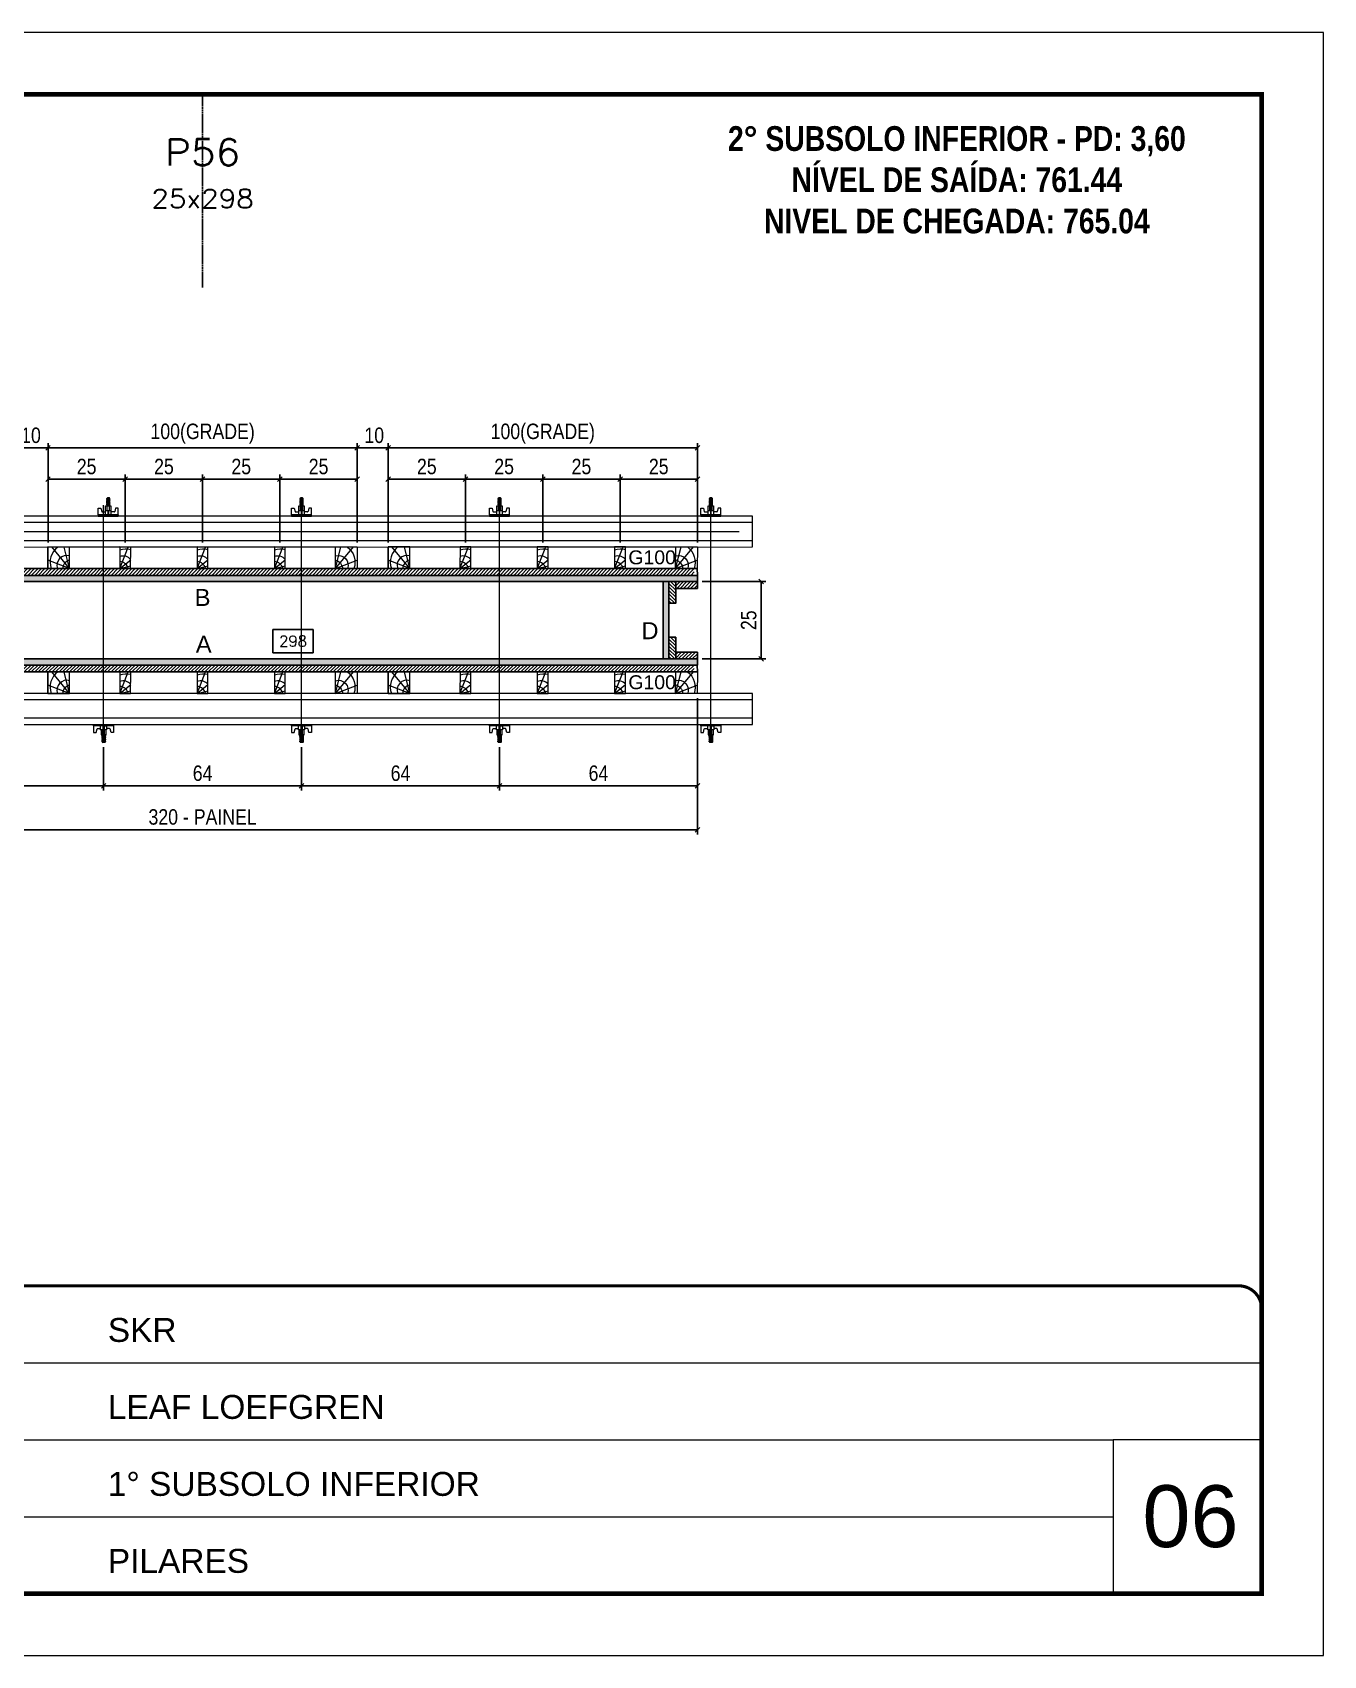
# Model space of a CAD drawing. Extents: x 14400 to 27878, y -21631 to 6985.
# Drawn here: x 16662 to 17497, y 4786 to 5836 of the extents above; entities that cross this region are included whole.
import ezdxf
from ezdxf.enums import TextEntityAlignment as Align

# ---------------------------------------------------------------- set-up
doc = ezdxf.new("R2010")
doc.units = 0
for name, pattern in [('CONTINUO', [0]), ('DASHED', [0.75, 0.5, -0.25]), ('HIDDEN', [0.375, 0.25, -0.125])]:
    doc.linetypes.add(name, pattern=pattern)
for name, color, linetype, lineweight in [('CARIMBO', 255, 'Continuous', 9), ('Folhas', 255, 'Continuous', 9), ('Hachura', 251, 'Continuous', 9), ('Madeira', 126, 'Continuous', 18), ('Perfil Metálico', 224, 'Continuous', 18), ('SARRAFO DE PRESSAO', 251, 'DASHED', 9), ('Texto Seção', 7, 'Continuous', 15)]:
    doc.layers.add(name, color=color, linetype=linetype, lineweight=lineweight)
for name, color, linetype in [('CHAPA', 1, 'Continuous'), ('COTA', 241, 'Continuous'), ('NOMENCLATURA', 7, 'Continuous'), ('SARRAFO', 251, 'Continuous'), ('Texto de Titulo', 7, 'Continuous'), ('Texto Qtd Sarr', 242, 'Continuous'), ('TEXTO_GERAL', 7, 'Continuous')]:
    doc.layers.add(name, color=color, linetype=linetype)
doc.styles.add('ARIAL', font='arial.ttf')
doc.styles.add('COTA TECNICA 2X', font='techl___.ttf', dxfattribs={"height": 10})
doc.styles.add('ROMANC', font='techb___.ttf', dxfattribs={"height": 2.5})
doc.styles.add('ROMANS', font='romans.shx')
doc.styles.add('SANSSERIF', font='sas_____.pfb')
doc.dimstyles.new('SECAO PILAR', dxfattribs={"dimtxt": 10, "dimasz": 3, "dimexe": 3, "dimexo": 3, "dimgap": 3, "dimtad": 1, "dimdec": 1, "dimlfac": 0.5, "dimzin": 12, "dimdsep": 46, "dimtxsty": 'COTA TECNICA 2X', "dimblk1": 'OBLIQUE', "dimblk2": 'OBLIQUE', "dimsah": 1, "dimcen": 0.9, "dimclrd": 256, "dimclre": 256, "dimclrt": 256, "dimadec": 1, "dimazin": 3, "dimtfac": 1, "dimtdec": 1, "dimtmove": 0, "dimatfit": 3, "dimfxl": 1, "dimtolj": 1, "dimtzin": 12, "dimarcsym": 0})
doc.dimstyles.new('SECÇÃO 2', dxfattribs={"dimtxt": 7, "dimasz": 6, "dimexe": 0.18, "dimexo": 2, "dimgap": -4, "dimtad": 3, "dimdec": 1, "dimlfac": 0.5, "dimzin": 12, "dimdsep": 46, "dimtxsty": 'ROMANS', "dimblk": 'ARCHTICK', "dimcen": 0.09, "dimse1": 1, "dimse2": 1, "dimsd1": 1, "dimsd2": 1, "dimclrd": 180, "dimclre": 5, "dimclrt": 1, "dimadec": 0, "dimazin": 3, "dimtfac": 1, "dimtdec": 1, "dimtofl": 0, "dimtmove": 0, "dimatfit": 3, "dimldrblk": 'ARCHTICK', "dimfxl": 1, "dimtolj": 1, "dimtzin": 0, "dimarcsym": 0})

# ---------------------------------------------------------------- blocks, each defined once
blk = doc.blocks.new('9999999999')
at = {"color": 30, "linetype": 'CONTINUO'}
for p, q in [((98564.6, 34379.6), (99584, 34379.6)), ((98564.6, 34329.8), (99488, 34329.8)), ((99584, 34329.8), (99488, 34329.8)), ((99488, 34329.8), (99488, 34230.2)), ((98564.6, 34280), (99488, 34280))]:
    blk.add_line(p, q, dxfattribs=at)
at = {"color": 30, "linetype": 'CONTINUO', "const_width": 2}
blk.add_lwpolyline([(99584, 34230.2), (99584, 34414.4, 0.414214), (99569, 34429.4), (98229, 34429.4, 0.414214), (98214, 34414.4), (98214, 34245.2, 0.414214), (98229, 34230.2), (99584, 34230.2)], format="xyb", dxfattribs=at)
at = {"layer": 'Folhas'}
blk.add_lwpolyline([(98139, 34190.2), (99624, 34190.2), (99624, 35240.2), (98139, 35240.2)], close=True, dxfattribs=at)
at = {"layer": 'Folhas', "color": 30, "const_width": 3}
blk.add_lwpolyline([(98214, 34230.2), (99584, 34230.2), (99584, 35200.2), (98214, 35200.2)], close=True, dxfattribs=at)
at = {"color": 7, "linetype": 'Continuous', "ltscale": 5, "style": 'ARIAL'}
for s, height, p in [('SKR', 15.48, (98837.7, 34393.1)), ('LEAF LOEFGREN', 15.483, (98837.7, 34343.3)), ('1° SUBSOLO INFERIOR', 15.483, (98837.7, 34293.5)), ('PILARES', 15.48, (98837.7, 34243.7))]:
    blk.add_text(s, height=height, dxfattribs=at).set_placement(p)
blk = doc.blocks.new('*D721')
at = {"layer": 'COTA', "color": 180, "lineweight": -2, "transparency": 16777216}
for p, q in [((16843.5, 5449.9), (16817.5, 5449.9)), ((16817.5, 5449.9), (16817.5, 5434.9)), ((16843.5, 5434.9), (16843.5, 5449.9)), ((16817.5, 5434.9), (16843.5, 5434.9))]:
    blk.add_line(p, q, dxfattribs=at)
at = {"layer": 'Defpoints', "color": 0, "transparency": 16777216}
for p in [(16474, 5430.9), (17070, 5430.9), (17070, 5430.9)]:
    blk.add_point(p, dxfattribs=at)
at = {"layer": 'COTA', "color": 1, "transparency": 16777216, "insert": (16830.5, 5442.4), "char_height": 7, "attachment_point": 5, "style": 'ROMANS'}
blk.add_mtext('\\A1;298', dxfattribs=at)
blk = doc.blocks.new('_ArchTick')
at = {"color": 0, "linetype": 'ByBlock', "const_width": 0.15}
blk.add_lwpolyline([(-0.5, -0.5), (0.5, 0.5)], dxfattribs=at)
blk = doc.blocks.new('_Oblique')
at = {"color": 0, "linetype": 'ByBlock', "lineweight": -2}
blk.add_line((-0.5, -0.5), (0.5, 0.5), dxfattribs=at)
blk = doc.blocks.new('*D722')
at = {"layer": 'COTA', "lineweight": -2, "transparency": 16777216}
for p, q in [((16452, 5405.5), (16452, 5317.3)), ((17092, 5405.5), (17092, 5317.3)), ((16452, 5320.3), (17092, 5320.3))]:
    blk.add_line(p, q, dxfattribs=at)
at = {"layer": 'Defpoints', "color": 0, "transparency": 16777216}
for p in [(16452, 5408.5), (17092, 5408.5), (17092, 5320.3)]:
    blk.add_point(p, dxfattribs=at)
at = {"layer": 'COTA', "lineweight": -2, "transparency": 16777216, "xscale": 3, "yscale": 3, "zscale": 3, "rotation": 180}
blk.add_blockref('_Oblique', (16452, 5320.3), dxfattribs=at)
at = {"layer": 'COTA', "lineweight": -2, "transparency": 16777216, "xscale": 3, "yscale": 3, "zscale": 3}
blk.add_blockref('_Oblique', (17092, 5320.3), dxfattribs=at)
at = {"layer": 'COTA', "transparency": 16777216, "insert": (16772, 5328.6), "char_height": 10, "attachment_point": 5, "style": 'COTA TECNICA 2X'}
blk.add_mtext('\\A1;320 - PAINEL', dxfattribs=at)
blk = doc.blocks.new('*D724')
at = {"layer": 'COTA', "lineweight": -2, "transparency": 16777216}
for p, q in [((17092, 5405.5), (17092, 5345.8)), ((16964, 5373.7), (16964, 5345.8)), ((16964, 5348.8), (17092, 5348.8))]:
    blk.add_line(p, q, dxfattribs=at)
at = {"layer": 'Defpoints', "color": 0, "transparency": 16777216}
for p in [(17092, 5408.5), (16964, 5376.7), (17092, 5348.8)]:
    blk.add_point(p, dxfattribs=at)
at = {"layer": 'COTA', "lineweight": -2, "transparency": 16777216, "xscale": 3, "yscale": 3, "zscale": 3, "rotation": 180}
blk.add_blockref('_Oblique', (16964, 5348.8), dxfattribs=at)
at = {"layer": 'COTA', "lineweight": -2, "transparency": 16777216, "xscale": 3, "yscale": 3, "zscale": 3}
blk.add_blockref('_Oblique', (17092, 5348.8), dxfattribs=at)
at = {"layer": 'COTA', "transparency": 16777216, "insert": (17028, 5356.9), "char_height": 10, "attachment_point": 5, "style": 'COTA TECNICA 2X'}
blk.add_mtext('\\A1;64', dxfattribs=at)
blk = doc.blocks.new('titulo1')
at = {"layer": 'Defpoints', "color": 252, "linetype": 'HIDDEN', "ltscale": 2}
blk.add_line((0, 0), (0, 125), dxfattribs=at)
at = {"layer": 'Defpoints', "style": 'ROMANS', "oblique": 15}
blk.add_attdef('FOLHA', text='', height=10, dxfattribs=at).set_placement((0, 15.6), align=Align.MIDDLE_CENTER)
at = {"layer": 'Texto Qtd Sarr', "color": 3, "style": 'ROMANS', "oblique": 15}
for tag, height, p in [('TITULO', 17, (0, 71.4)), ('SEÇÃO', 12, (0, 41.5))]:
    blk.add_attdef(tag, text='', height=height, dxfattribs=at).set_placement(p, align=Align.MIDDLE_CENTER)
blk = doc.blocks.new('*D740')
at = {"layer": 'COTA', "lineweight": -2, "transparency": 16777216}
for p, q in [((17095, 5480.9), (17136.3, 5480.9)), ((17133.3, 5430.9), (17133.3, 5480.9)), ((17095, 5430.9), (17136.3, 5430.9))]:
    blk.add_line(p, q, dxfattribs=at)
at = {"layer": 'Defpoints', "color": 0, "transparency": 16777216}
for p in [(17092, 5480.9), (17133.3, 5480.9), (17092, 5430.9)]:
    blk.add_point(p, dxfattribs=at)
at = {"layer": 'COTA', "lineweight": -2, "transparency": 16777216, "xscale": 3, "yscale": 3, "zscale": 3}
for p, rotation in [((17133.3, 5480.9), 90), ((17133.3, 5430.9), 270)]:
    blk.add_blockref('_Oblique', p, dxfattribs=dict(at, rotation=rotation))
at = {"layer": 'COTA', "transparency": 16777216, "insert": (17125.2, 5455.9), "char_height": 10, "attachment_point": 5, "rotation": 90, "style": 'COTA TECNICA 2X'}
blk.add_mtext('\\A1;25', dxfattribs=at)
blk = doc.blocks.new('C')
at = {"layer": 'Hachura', "color": 0}
for p, q in [((0, 3.22), (0, -3.22)), ((0.45, 3.22), (0, 3.22)), ((0.46, 3.16), (0, 3.16)), ((0.46, 3.05), (0, 3.05)), ((0.46, 2.88), (0, 2.88)), ((0, 2.75), (0, -1.16)), ((0.46, 2.65), (0, 2.65)), ((0.46, 2.23), (0, 2.23)), ((0.46, 1.51), (0, 1.51)), ((0.39, 0.49), (0.17, 0.49)), ((0.45, -3.23), (0.45, 3.22)), ((0.45, 3.22), (2.58, 3.22)), ((1.74, 0.97), (0.45, 0.97)), ((1.45, 0.1), (0.45, 0.1)), ((1.35, 1.94), (1.35, 0.96)), ((2.58, 2.39), (1.47, 2.09)), ((1.74, -0.97), (1.74, 0.97)), ((1.74, 0.97), (1.74, 0.84)), ((1.74, 0.97), (1.74, 0.84)), ((1.74, 0.84), (3.35, 0.84)), ((3.35, 0.45), (1.74, 0.45)), ((2.58, 3.22), (2.58, 2.39)), ((3.32, 0.84), (3.32, -0.84)), ((3.35, 0.84), (3.35, -0.84)), ((3.68, 0.45), (3.35, 0.45)), ((3.84, -0.52), (3.35, 0.45)), ((3.35, 0.06), (3.67, -0.57)), ((3.68, 0.45), (4.16, -0.52)), ((3.72, 0.5), (4.25, -0.57)), ((4.37, -0.55), (3.83, 0.53)), ((4.15, 0.45), (3.93, 0.45)), ((4.42, -0.52), (3.93, 0.45)), ((4.15, 0.45), (4.26, 0.45)), ((4.26, 0.45), (4.74, -0.52)), ((4.3, 0.5), (4.83, -0.57)), ((4.95, -0.55), (4.41, 0.53)), ((4.51, 0.45), (4.84, 0.45)), ((5, -0.52), (4.51, 0.45)), ((4.84, 0.45), (5.32, -0.52)), ((4.88, 0.5), (5.41, -0.57)), ((5.53, -0.55), (4.99, 0.53)), ((5.58, -0.52), (5.09, 0.45)), ((5.42, 0.45), (5.09, 0.45)), ((5.58, -0.52), (5.09, 0.45)), ((5.42, 0.45), (5.74, -0.19)), ((5.46, 0.5), (5.74, -0.07)), ((5.74, 0.19), (5.57, 0.53)), ((5.74, 0.32), (5.68, 0.45)), ((5.68, 0.45), (5.74, 0.45)), ((5.74, 0.45), (5.9, 0.29)), ((5.74, 0.45), (5.74, -0.52)), ((5.9, -0.36), (5.9, 0.29)), ((0.45, 0), (0, 0)), ((0.46, -1.52), (0, -1.52)), ((0.46, -2.23), (0, -2.23)), ((0.46, -2.65), (0, -2.65)), ((0.46, -2.88), (0, -2.88)), ((0.46, -3.05), (0, -3.05)), ((0.46, -3.16), (0, -3.16)), ((0, -3.22), (2.57, -3.22)), ((0.08, -0.48), (0.29, -0.48)), ((0.29, -0.48), (0.4, -0.48)), ((0.45, 0), (0.45, -0.97)), ((0.45, -0.16), (1.45, -0.16)), ((0.45, -0.65), (0.45, -0.32)), ((0.45, -3.23), (0.45, -0.65)), ((0.45, -0.97), (1.74, -0.97)), ((1.35, -1.94), (1.35, -0.97)), ((2.58, -2.39), (1.47, -2.1)), ((3.35, -0.32), (1.74, -0.32)), ((3.35, -0.84), (1.74, -0.84)), ((2.58, -3.23), (2.58, -2.39)), ((3.35, -0.07), (3.58, -0.52)), ((3.35, -0.52), (3.58, -0.52)), ((3.84, -0.52), (4.16, -0.52)), ((4.42, -0.52), (4.74, -0.52)), ((4.63, -0.52), (4.74, -0.52)), ((5, -0.52), (5.32, -0.52)), ((5.58, -0.52), (5.74, -0.52)), ((5.74, -0.52), (5.9, -0.36)), ((5.74, -0.52), (5.74, -0.52))]:
    blk.add_line(p, q, dxfattribs=at)
for centre, radius, start, end in [((1.52, 1.94), 0.161, 104.7436, 180), ((1.44, -0.03), 0.129, 272.695, 87.305), ((3.81, 0.39), 0.143, 25.5688, 154.4312), ((4.39, 0.39), 0.143, 25.5688, 154.4312), ((4.97, 0.39), 0.143, 25.5688, 154.4312), ((5.55, 0.39), 0.143, 25.5688, 154.4312), ((0.17, -0.37), 0.174, 221.744, 317.8592), ((1.52, -1.94), 0.161, 180, 255.2564), ((3.71, -0.4), 0.174, 222.1408, 318.256), ((4.29, -0.4), 0.174, 222.1408, 318.256), ((4.87, -0.4), 0.174, 222.1408, 318.256), ((5.45, -0.4), 0.174, 222.1408, 318.256), ((5.61, -0.4), 0.174, 317.8592, 318.256)]:
    blk.add_arc(centre, radius, start, end, dxfattribs=at)
blk = doc.blocks.new('*D741')
at = {"layer": 'COTA', "lineweight": -2, "transparency": 16777216}
for p, q in [((16580, 5373.7), (16580, 5345.8)), ((16708, 5373.7), (16708, 5345.8)), ((16580, 5348.8), (16708, 5348.8))]:
    blk.add_line(p, q, dxfattribs=at)
at = {"layer": 'Defpoints', "color": 0, "transparency": 16777216}
for p in [(16580, 5376.7), (16708, 5376.7), (16708, 5348.8)]:
    blk.add_point(p, dxfattribs=at)
at = {"layer": 'COTA', "lineweight": -2, "transparency": 16777216, "xscale": 3, "yscale": 3, "zscale": 3, "rotation": 180}
blk.add_blockref('_Oblique', (16580, 5348.8), dxfattribs=at)
at = {"layer": 'COTA', "lineweight": -2, "transparency": 16777216, "xscale": 3, "yscale": 3, "zscale": 3}
blk.add_blockref('_Oblique', (16708, 5348.8), dxfattribs=at)
at = {"layer": 'COTA', "transparency": 16777216, "insert": (16644, 5356.9), "char_height": 10, "attachment_point": 5, "style": 'COTA TECNICA 2X'}
blk.add_mtext('\\A1;64', dxfattribs=at)
blk = doc.blocks.new('PONTALETE')
at = {"layer": 'Madeira'}
for q in [(2.71, 7), (7, 5.76), (7, 1.74)]:
    blk.add_line((0, 0), q, dxfattribs=at)
blk.add_lwpolyline([(0, 0), (7, 0), (7, 7), (0, 7)], close=True, dxfattribs=at)
for centre, radius, start, end in [((2.04, 0.06), 6.23, 37.2818, 109.0913), ((1.09, 0.9), 3.19, 343.603, 109.9847), ((-0.21, -0.78), 3.09, 14.6322, 86.0383)]:
    blk.add_arc(centre, radius, start, end, dxfattribs=at)
blk = doc.blocks.new('MEIO PONTALETE')
at = {"layer": 'Madeira'}
for q in [(2.71, 7), (3.5, 2.88), (3.5, 0.87)]:
    blk.add_line((0, 0), q, dxfattribs=at)
blk.add_lwpolyline([(0, 0), (3.5, 0), (3.5, 7), (0, 7)], close=True, dxfattribs=at)
for centre, radius, start, end in [((2.04, 0.06), 6.23, 76.4499, 109.0913), ((1.09, 0.9), 3.19, 40.9063, 109.9847), ((-0.21, -0.78), 3.09, 14.6322, 86.0383)]:
    blk.add_arc(centre, radius, start, end, dxfattribs=at)
blk = doc.blocks.new('*D730')
at = {"layer": 'COTA', "lineweight": -2, "transparency": 16777216}
for p, q in [((16651.9, 5506.2), (16651.9, 5570.4)), ((16651.9, 5567.4), (16672, 5567.4)), ((16672, 5506.3), (16672, 5570.4))]:
    blk.add_line(p, q, dxfattribs=at)
at = {"layer": 'Defpoints', "color": 0, "transparency": 16777216}
for p in [(16672, 5567.4), (16651.9, 5503.2), (16672, 5503.3)]:
    blk.add_point(p, dxfattribs=at)
at = {"layer": 'COTA', "lineweight": -2, "transparency": 16777216, "xscale": 3, "yscale": 3, "zscale": 3, "rotation": 180}
blk.add_blockref('_Oblique', (16651.9, 5567.4), dxfattribs=at)
at = {"layer": 'COTA', "lineweight": -2, "transparency": 16777216, "xscale": 3, "yscale": 3, "zscale": 3}
blk.add_blockref('_Oblique', (16672, 5567.4), dxfattribs=at)
at = {"layer": 'COTA', "transparency": 16777216, "insert": (16661, 5575.5), "char_height": 10, "attachment_point": 5, "style": 'COTA TECNICA 2X'}
blk.add_mtext('\\A1;10', dxfattribs=at)
blk = doc.blocks.new('*D731')
at = {"layer": 'COTA', "lineweight": -2, "transparency": 16777216}
for p, q in [((16672, 5506.3), (16672, 5550.2)), ((16672, 5547.2), (16722, 5547.2)), ((16722, 5506.3), (16722, 5550.2))]:
    blk.add_line(p, q, dxfattribs=at)
at = {"layer": 'Defpoints', "color": 0, "transparency": 16777216}
for p in [(16722, 5547.2), (16672, 5503.3), (16722, 5503.3)]:
    blk.add_point(p, dxfattribs=at)
at = {"layer": 'COTA', "lineweight": -2, "transparency": 16777216, "xscale": 3, "yscale": 3, "zscale": 3, "rotation": 180}
blk.add_blockref('_Oblique', (16672, 5547.2), dxfattribs=at)
at = {"layer": 'COTA', "lineweight": -2, "transparency": 16777216, "xscale": 3, "yscale": 3, "zscale": 3}
blk.add_blockref('_Oblique', (16722, 5547.2), dxfattribs=at)
at = {"layer": 'COTA', "transparency": 16777216, "insert": (16697, 5555.3), "char_height": 10, "attachment_point": 5, "style": 'COTA TECNICA 2X'}
blk.add_mtext('\\A1;25', dxfattribs=at)
blk = doc.blocks.new('*D732')
at = {"layer": 'COTA', "lineweight": -2, "transparency": 16777216}
for p, q in [((16672, 5506.3), (16672, 5570.4)), ((16872, 5567.4), (16672, 5567.4)), ((16872, 5506.2), (16872, 5570.4))]:
    blk.add_line(p, q, dxfattribs=at)
at = {"layer": 'Defpoints', "color": 0, "transparency": 16777216}
for p in [(16672, 5567.4), (16672, 5503.3), (16872, 5503.2)]:
    blk.add_point(p, dxfattribs=at)
at = {"layer": 'COTA', "lineweight": -2, "transparency": 16777216, "xscale": 3, "yscale": 3, "zscale": 3, "rotation": 180}
blk.add_blockref('_Oblique', (16672, 5567.4), dxfattribs=at)
at = {"layer": 'COTA', "lineweight": -2, "transparency": 16777216, "xscale": 3, "yscale": 3, "zscale": 3}
blk.add_blockref('_Oblique', (16872, 5567.4), dxfattribs=at)
at = {"layer": 'COTA', "transparency": 16777216, "insert": (16772, 5576.6), "char_height": 10, "attachment_point": 5, "style": 'COTA TECNICA 2X'}
blk.add_mtext('\\A1;100(GRADE)', dxfattribs=at)
blk = doc.blocks.new('*D733')
at = {"layer": 'COTA', "lineweight": -2, "transparency": 16777216}
for p, q in [((16722, 5506.3), (16722, 5550.2)), ((16722, 5547.2), (16772, 5547.2)), ((16772, 5506.3), (16772, 5550.2))]:
    blk.add_line(p, q, dxfattribs=at)
at = {"layer": 'Defpoints', "color": 0, "transparency": 16777216}
for p in [(16772, 5547.2), (16722, 5503.3), (16772, 5503.3)]:
    blk.add_point(p, dxfattribs=at)
at = {"layer": 'COTA', "lineweight": -2, "transparency": 16777216, "xscale": 3, "yscale": 3, "zscale": 3, "rotation": 180}
blk.add_blockref('_Oblique', (16722, 5547.2), dxfattribs=at)
at = {"layer": 'COTA', "lineweight": -2, "transparency": 16777216, "xscale": 3, "yscale": 3, "zscale": 3}
blk.add_blockref('_Oblique', (16772, 5547.2), dxfattribs=at)
at = {"layer": 'COTA', "transparency": 16777216, "insert": (16747, 5555.3), "char_height": 10, "attachment_point": 5, "style": 'COTA TECNICA 2X'}
blk.add_mtext('\\A1;25', dxfattribs=at)
blk = doc.blocks.new('*D734')
at = {"layer": 'COTA', "lineweight": -2, "transparency": 16777216}
for p, q in [((16772, 5506.3), (16772, 5550.2)), ((16772, 5547.2), (16822, 5547.2)), ((16822, 5506.3), (16822, 5550.2))]:
    blk.add_line(p, q, dxfattribs=at)
at = {"layer": 'Defpoints', "color": 0, "transparency": 16777216}
for p in [(16822, 5547.2), (16772, 5503.3), (16822, 5503.3)]:
    blk.add_point(p, dxfattribs=at)
at = {"layer": 'COTA', "lineweight": -2, "transparency": 16777216, "xscale": 3, "yscale": 3, "zscale": 3, "rotation": 180}
blk.add_blockref('_Oblique', (16772, 5547.2), dxfattribs=at)
at = {"layer": 'COTA', "lineweight": -2, "transparency": 16777216, "xscale": 3, "yscale": 3, "zscale": 3}
blk.add_blockref('_Oblique', (16822, 5547.2), dxfattribs=at)
at = {"layer": 'COTA', "transparency": 16777216, "insert": (16797, 5555.3), "char_height": 10, "attachment_point": 5, "style": 'COTA TECNICA 2X'}
blk.add_mtext('\\A1;25', dxfattribs=at)
blk = doc.blocks.new('*D735')
at = {"layer": 'COTA', "lineweight": -2, "transparency": 16777216}
for p, q in [((16822, 5506.3), (16822, 5550.2)), ((16822, 5547.2), (16872, 5547.2)), ((16872, 5506.3), (16872, 5550.2))]:
    blk.add_line(p, q, dxfattribs=at)
at = {"layer": 'Defpoints', "color": 0, "transparency": 16777216}
for p in [(16872, 5547.2), (16822, 5503.3), (16872, 5503.3)]:
    blk.add_point(p, dxfattribs=at)
at = {"layer": 'COTA', "lineweight": -2, "transparency": 16777216, "xscale": 3, "yscale": 3, "zscale": 3, "rotation": 180}
blk.add_blockref('_Oblique', (16822, 5547.2), dxfattribs=at)
at = {"layer": 'COTA', "lineweight": -2, "transparency": 16777216, "xscale": 3, "yscale": 3, "zscale": 3}
blk.add_blockref('_Oblique', (16872, 5547.2), dxfattribs=at)
at = {"layer": 'COTA', "transparency": 16777216, "insert": (16847, 5555.3), "char_height": 10, "attachment_point": 5, "style": 'COTA TECNICA 2X'}
blk.add_mtext('\\A1;25', dxfattribs=at)
blk = doc.blocks.new('*D736')
at = {"layer": 'COTA', "lineweight": -2, "transparency": 16777216}
for p, q in [((16872, 5506.2), (16872, 5570.4)), ((16872, 5567.4), (16892, 5567.4)), ((16892, 5506.3), (16892, 5570.4))]:
    blk.add_line(p, q, dxfattribs=at)
at = {"layer": 'Defpoints', "color": 0, "transparency": 16777216}
for p in [(16892, 5567.4), (16872, 5503.2), (16892, 5503.3)]:
    blk.add_point(p, dxfattribs=at)
at = {"layer": 'COTA', "lineweight": -2, "transparency": 16777216, "xscale": 3, "yscale": 3, "zscale": 3, "rotation": 180}
blk.add_blockref('_Oblique', (16872, 5567.4), dxfattribs=at)
at = {"layer": 'COTA', "lineweight": -2, "transparency": 16777216, "xscale": 3, "yscale": 3, "zscale": 3}
blk.add_blockref('_Oblique', (16892, 5567.4), dxfattribs=at)
at = {"layer": 'COTA', "transparency": 16777216, "insert": (16883, 5575.5), "char_height": 10, "attachment_point": 5, "style": 'COTA TECNICA 2X'}
blk.add_mtext('\\A1;10', dxfattribs=at)
blk = doc.blocks.new('*D737')
at = {"layer": 'COTA', "lineweight": -2, "transparency": 16777216}
for p, q in [((16892, 5506.3), (16892, 5550.2)), ((16892, 5547.2), (16942, 5547.2)), ((16942, 5506.3), (16942, 5550.2))]:
    blk.add_line(p, q, dxfattribs=at)
at = {"layer": 'Defpoints', "color": 0, "transparency": 16777216}
for p in [(16942, 5547.2), (16892, 5503.3), (16942, 5503.3)]:
    blk.add_point(p, dxfattribs=at)
at = {"layer": 'COTA', "lineweight": -2, "transparency": 16777216, "xscale": 3, "yscale": 3, "zscale": 3, "rotation": 180}
blk.add_blockref('_Oblique', (16892, 5547.2), dxfattribs=at)
at = {"layer": 'COTA', "lineweight": -2, "transparency": 16777216, "xscale": 3, "yscale": 3, "zscale": 3}
blk.add_blockref('_Oblique', (16942, 5547.2), dxfattribs=at)
at = {"layer": 'COTA', "transparency": 16777216, "insert": (16917, 5555.3), "char_height": 10, "attachment_point": 5, "style": 'COTA TECNICA 2X'}
blk.add_mtext('\\A1;25', dxfattribs=at)
blk = doc.blocks.new('*D716')
at = {"layer": 'COTA', "lineweight": -2, "transparency": 16777216}
for p, q in [((16892, 5506.3), (16892, 5570.4)), ((17092, 5567.4), (16892, 5567.4)), ((17092, 5506.3), (17092, 5570.4))]:
    blk.add_line(p, q, dxfattribs=at)
at = {"layer": 'Defpoints', "color": 0, "transparency": 16777216}
for p in [(16892, 5567.4), (16892, 5503.3), (17092, 5503.3)]:
    blk.add_point(p, dxfattribs=at)
at = {"layer": 'COTA', "lineweight": -2, "transparency": 16777216, "xscale": 3, "yscale": 3, "zscale": 3, "rotation": 180}
blk.add_blockref('_Oblique', (16892, 5567.4), dxfattribs=at)
at = {"layer": 'COTA', "lineweight": -2, "transparency": 16777216, "xscale": 3, "yscale": 3, "zscale": 3}
blk.add_blockref('_Oblique', (17092, 5567.4), dxfattribs=at)
at = {"layer": 'COTA', "transparency": 16777216, "insert": (16992, 5576.6), "char_height": 10, "attachment_point": 5, "style": 'COTA TECNICA 2X'}
blk.add_mtext('\\A1;100(GRADE)', dxfattribs=at)
blk = doc.blocks.new('*D717')
at = {"layer": 'COTA', "lineweight": -2, "transparency": 16777216}
for p, q in [((16942, 5506.3), (16942, 5550.2)), ((16942, 5547.2), (16992, 5547.2)), ((16992, 5506.3), (16992, 5550.2))]:
    blk.add_line(p, q, dxfattribs=at)
at = {"layer": 'Defpoints', "color": 0, "transparency": 16777216}
for p in [(16992, 5547.2), (16942, 5503.3), (16992, 5503.3)]:
    blk.add_point(p, dxfattribs=at)
at = {"layer": 'COTA', "lineweight": -2, "transparency": 16777216, "xscale": 3, "yscale": 3, "zscale": 3, "rotation": 180}
blk.add_blockref('_Oblique', (16942, 5547.2), dxfattribs=at)
at = {"layer": 'COTA', "lineweight": -2, "transparency": 16777216, "xscale": 3, "yscale": 3, "zscale": 3}
blk.add_blockref('_Oblique', (16992, 5547.2), dxfattribs=at)
at = {"layer": 'COTA', "transparency": 16777216, "insert": (16967, 5555.3), "char_height": 10, "attachment_point": 5, "style": 'COTA TECNICA 2X'}
blk.add_mtext('\\A1;25', dxfattribs=at)
blk = doc.blocks.new('*D718')
at = {"layer": 'COTA', "lineweight": -2, "transparency": 16777216}
for p, q in [((16992, 5506.3), (16992, 5550.2)), ((16992, 5547.2), (17042, 5547.2)), ((17042, 5506.3), (17042, 5550.2))]:
    blk.add_line(p, q, dxfattribs=at)
at = {"layer": 'Defpoints', "color": 0, "transparency": 16777216}
for p in [(17042, 5547.2), (16992, 5503.3), (17042, 5503.3)]:
    blk.add_point(p, dxfattribs=at)
at = {"layer": 'COTA', "lineweight": -2, "transparency": 16777216, "xscale": 3, "yscale": 3, "zscale": 3, "rotation": 180}
blk.add_blockref('_Oblique', (16992, 5547.2), dxfattribs=at)
at = {"layer": 'COTA', "lineweight": -2, "transparency": 16777216, "xscale": 3, "yscale": 3, "zscale": 3}
blk.add_blockref('_Oblique', (17042, 5547.2), dxfattribs=at)
at = {"layer": 'COTA', "transparency": 16777216, "insert": (17017, 5555.3), "char_height": 10, "attachment_point": 5, "style": 'COTA TECNICA 2X'}
blk.add_mtext('\\A1;25', dxfattribs=at)
blk = doc.blocks.new('*D719')
at = {"layer": 'COTA', "lineweight": -2, "transparency": 16777216}
for p, q in [((17042, 5506.3), (17042, 5550.2)), ((17042, 5547.2), (17092, 5547.2)), ((17092, 5506.3), (17092, 5550.2))]:
    blk.add_line(p, q, dxfattribs=at)
at = {"layer": 'Defpoints', "color": 0, "transparency": 16777216}
for p in [(17092, 5547.2), (17042, 5503.3), (17092, 5503.3)]:
    blk.add_point(p, dxfattribs=at)
at = {"layer": 'COTA', "lineweight": -2, "transparency": 16777216, "xscale": 3, "yscale": 3, "zscale": 3, "rotation": 180}
blk.add_blockref('_Oblique', (17042, 5547.2), dxfattribs=at)
at = {"layer": 'COTA', "lineweight": -2, "transparency": 16777216, "xscale": 3, "yscale": 3, "zscale": 3}
blk.add_blockref('_Oblique', (17092, 5547.2), dxfattribs=at)
at = {"layer": 'COTA', "transparency": 16777216, "insert": (17067, 5555.3), "char_height": 10, "attachment_point": 5, "style": 'COTA TECNICA 2X'}
blk.add_mtext('\\A1;25', dxfattribs=at)
blk = doc.blocks.new('*D738')
at = {"layer": 'COTA', "lineweight": -2, "transparency": 16777216}
for p, q in [((16708, 5373.7), (16708, 5345.8)), ((16836, 5373.7), (16836, 5345.8)), ((16708, 5348.8), (16836, 5348.8))]:
    blk.add_line(p, q, dxfattribs=at)
at = {"layer": 'Defpoints', "color": 0, "transparency": 16777216}
for p in [(16708, 5376.7), (16836, 5376.7), (16836, 5348.8)]:
    blk.add_point(p, dxfattribs=at)
at = {"layer": 'COTA', "lineweight": -2, "transparency": 16777216, "xscale": 3, "yscale": 3, "zscale": 3, "rotation": 180}
blk.add_blockref('_Oblique', (16708, 5348.8), dxfattribs=at)
at = {"layer": 'COTA', "lineweight": -2, "transparency": 16777216, "xscale": 3, "yscale": 3, "zscale": 3}
blk.add_blockref('_Oblique', (16836, 5348.8), dxfattribs=at)
at = {"layer": 'COTA', "transparency": 16777216, "insert": (16772, 5356.9), "char_height": 10, "attachment_point": 5, "style": 'COTA TECNICA 2X'}
blk.add_mtext('\\A1;64', dxfattribs=at)
blk = doc.blocks.new('*D739')
at = {"layer": 'COTA', "lineweight": -2, "transparency": 16777216}
for p, q in [((16836, 5373.7), (16836, 5345.8)), ((16964, 5373.7), (16964, 5345.8)), ((16836, 5348.8), (16964, 5348.8))]:
    blk.add_line(p, q, dxfattribs=at)
at = {"layer": 'Defpoints', "color": 0, "transparency": 16777216}
for p in [(16836, 5376.7), (16964, 5376.7), (16964, 5348.8)]:
    blk.add_point(p, dxfattribs=at)
at = {"layer": 'COTA', "lineweight": -2, "transparency": 16777216, "xscale": 3, "yscale": 3, "zscale": 3, "rotation": 180}
blk.add_blockref('_Oblique', (16836, 5348.8), dxfattribs=at)
at = {"layer": 'COTA', "lineweight": -2, "transparency": 16777216, "xscale": 3, "yscale": 3, "zscale": 3}
blk.add_blockref('_Oblique', (16964, 5348.8), dxfattribs=at)
at = {"layer": 'COTA', "transparency": 16777216, "insert": (16900, 5356.9), "char_height": 10, "attachment_point": 5, "style": 'COTA TECNICA 2X'}
blk.add_mtext('\\A1;64', dxfattribs=at)

msp = doc.modelspace()

# ---------------------------------------------------------------- hatches: boundary and pattern name
at = {"layer": 'Hachura'}
h = msp.add_hatch(color=256, dxfattribs=at)
h.dxf.hatch_style = 1
h.paths.add_polyline_path([(17091.97, 5480.9), (17091.97, 5484.9), (16451.97, 5484.9), (16451.97, 5480.9)])
h = msp.add_hatch(dxfattribs=at)
h.set_pattern_fill('ANSI31', color=256, scale=0.5, angle=180, style=0)
h.set_pattern_definition([(225, (7330.0154, -17440.108), (1.12253202, -1.12253202), [])])
h.paths.add_polyline_path([(17089.95, 5489.3), (17089.97, 5484.9), (16453.97, 5484.9), (16453.97, 5489.3)])
h = msp.add_hatch(color=256, dxfattribs=at)
h.dxf.hatch_style = 1
h.paths.add_polyline_path([(17069.97, 5430.9), (17073.57, 5430.9), (17073.57, 5480.9), (17069.97, 5480.9)])
h = msp.add_hatch(dxfattribs=at)
h.set_pattern_fill('ANSI31', color=256, scale=0.5, angle=270, style=0)
h.set_pattern_definition([(315, (39969.3754, -4022.0517), (1.12253202, 1.12253202), [])])
h.paths.add_polyline_path([(17077.97, 5466.9), (17073.57, 5466.9), (17073.57, 5480.9), (17077.97, 5480.9)])
h = msp.add_hatch(dxfattribs=at)
h.set_pattern_fill('ANSI31', color=256, scale=0.5, angle=180, style=0)
h.set_pattern_definition([(225, (7954.0154, -17448.508), (1.12253202, -1.12253202), [])])
h.paths.add_polyline_path([(17091.97, 5480.9), (17091.97, 5476.5), (17077.97, 5476.5), (17077.97, 5480.9)])
h = msp.add_hatch(dxfattribs=at)
h.set_pattern_fill('ANSI31', color=256, scale=0.5, angle=270, style=0)
h.set_pattern_definition([(315, (39969.3754, -4058.0517), (1.12253202, 1.12253202), [])])
h.paths.add_polyline_path([(17077.97, 5430.9), (17073.57, 5430.9), (17073.57, 5444.9), (17077.97, 5444.9)])
h = msp.add_hatch(color=256, dxfattribs=at)
h.dxf.hatch_style = 1
h.paths.add_polyline_path([(17091.97, 5430.9), (17091.97, 5426.9), (16451.97, 5426.9), (16451.97, 5430.9)])
h = msp.add_hatch(dxfattribs=at)
h.set_pattern_fill('ANSI31', color=256, scale=0.5, angle=180, style=0)
h.set_pattern_definition([(225, (7589.0154, -17460.508), (1.12253202, -1.12253202), [])])
h.paths.add_polyline_path([(17077.97, 5430.9), (17077.97, 5435.3), (17091.97, 5435.3), (17091.97, 5430.9)])
h = msp.add_hatch(dxfattribs=at)
h.set_pattern_fill('ANSI31', color=256, scale=0.5, angle=180, style=0)
h.set_pattern_definition([(225, (7330.0154, -17502.508), (1.12253202, -1.12253202), [])])
h.paths.add_polyline_path([(17089.95, 5426.9), (17089.97, 5422.5), (16453.97, 5422.5), (16453.97, 5426.9)])

# ---------------------------------------------------------------- linework, layer by layer
at = {"layer": 'CHAPA'}
for points in [[(17091.97, 5480.9), (17091.97, 5484.9), (16451.97, 5484.9), (16451.97, 5480.9)], [(17069.97, 5430.9), (17073.57, 5430.9), (17073.57, 5480.9), (17069.97, 5480.9)], [(17091.97, 5430.9), (17091.97, 5426.9), (16451.97, 5426.9), (16451.97, 5430.9)]]:
    msp.add_lwpolyline(points, close=True, dxfattribs=at)
at = {"layer": 'Hachura'}
for p, q in [((16707.97, 5377.73), (16707.97, 5530.27)), ((16835.97, 5377.73), (16835.97, 5530.27)), ((16963.97, 5377.73), (16963.97, 5530.27)), ((17100.66, 5377.73), (17100.66, 5530.27)), ((16421.48, 5513.3), (17119, 5513.32))]:
    msp.add_line(p, q, dxfattribs=at)
at = {"layer": 'Madeira'}
for points in [[(16671.96, 5489.29), (16671.97, 5503.29), (16871.96, 5503.29), (16871.95, 5489.29)], [(16891.96, 5489.3), (16891.97, 5503.3), (17091.97, 5503.3), (17091.95, 5489.3)], [(16671.96, 5408.5), (16671.97, 5422.5), (16871.96, 5422.5), (16871.95, 5408.5)], [(16891.96, 5408.52), (16891.97, 5422.52), (17091.97, 5422.51), (17091.95, 5408.51)]]:
    msp.add_lwpolyline(points, close=True, dxfattribs=at)
at = {"layer": 'Perfil Metálico'}
for p, q in [((17127.69, 5519.24), (16416.25, 5519.24)), ((17127.69, 5507.24), (16416.25, 5507.24)), ((17127.69, 5404.5), (16416.25, 5404.5)), ((17127.69, 5392.5), (16416.25, 5392.5))]:
    msp.add_line(p, q, dxfattribs=at)
for points in [[(17127.69, 5503.3), (17127.69, 5523.3), (16416.25, 5523.24), (16416.25, 5503.24)], [(16416.25, 5408.5), (16416.25, 5388.5), (17127.69, 5388.56), (17127.69, 5408.56)]]:
    msp.add_lwpolyline(points, close=True, dxfattribs=at)
at = {"layer": 'SARRAFO'}
for points in [[(16451.97, 5484.9), (17091.97, 5484.9), (17091.95, 5489.3), (16451.97, 5489.3)], [(16451.97, 5484.9), (17091.97, 5484.9), (17091.95, 5489.3), (16451.97, 5489.3)], [(17073.57, 5480.9), (17073.57, 5466.9), (17077.97, 5466.9), (17077.97, 5480.9)], [(17073.57, 5480.9), (17073.57, 5466.9), (17077.97, 5466.9), (17077.97, 5480.9)], [(17077.97, 5476.5), (17091.97, 5476.5), (17091.97, 5480.9), (17077.97, 5480.9)], [(17077.97, 5476.5), (17091.97, 5476.5), (17091.97, 5480.9), (17077.97, 5480.9)], [(17073.57, 5444.9), (17073.57, 5430.9), (17077.97, 5430.9), (17077.97, 5444.9)], [(17073.57, 5444.9), (17073.57, 5430.9), (17077.97, 5430.9), (17077.97, 5444.9)], [(17091.97, 5435.3), (17077.97, 5435.3), (17077.97, 5430.9), (17091.97, 5430.9)], [(17091.97, 5435.3), (17077.97, 5435.3), (17077.97, 5430.9), (17091.97, 5430.9)], [(16451.97, 5422.5), (17091.97, 5422.5), (17091.95, 5426.9), (16451.97, 5426.9)], [(16451.97, 5422.5), (17091.97, 5422.5), (17091.95, 5426.9), (16451.97, 5426.9)]]:
    msp.add_lwpolyline(points, close=True, dxfattribs=at)

# ---------------------------------------------------------------- block references
at = {"layer": 'Hachura', "linetype": 'Continuous', "yscale": 2, "zscale": 2}
for p, xscale, rotation in [((16710.96, 5523.27), 2, 90.00000000000001), ((16835.96, 5523.27), 2, 90.00000000000001), ((16963.96, 5523.27), 2, 90.00000000000001), ((17100.65, 5523.27), 2, 90.00000000000001), ((16707.97, 5388.53), -2, 90), ((16835.97, 5388.53), -2, 90), ((16963.97, 5388.53), -2, 90), ((17100.66, 5388.53), -2, 90)]:
    msp.add_blockref('C', p, dxfattribs=dict(at, xscale=xscale, rotation=rotation))
at = {"layer": 'Madeira'}
for name, p, xscale, yscale, zscale, rotation in [('PONTALETE', (16685.96, 5489.28), 2, 2, 2, 89.93708930310329), ('MEIO PONTALETE', (16718.46, 5489.29), 1.999999997962732, 1.999999997962732, 1.999999997962732, 359.9370893031033), ('MEIO PONTALETE', (16768.46, 5489.29), 1.999999997962732, 1.999999997962732, 1.999999997962732, 359.9370893031033), ('MEIO PONTALETE', (16818.46, 5489.29), 1.999999997962732, 1.999999997962732, 1.999999997962732, 359.9370893031033), ('PONTALETE', (16857.95, 5489.3), -2, 2, 2, 269.9370893031033), ('PONTALETE', (16905.96, 5489.3), 2, 2, 2, 89.93708930310329), ('MEIO PONTALETE', (16938.46, 5489.3), 1.999999997962732, 1.999999997962732, 1.999999997962732, 359.9370893031033), ('MEIO PONTALETE', (16988.46, 5489.3), 1.999999997962732, 1.999999997962732, 1.999999997962732, 359.9370893031033), ('MEIO PONTALETE', (17038.46, 5489.3), 1.999999997962732, 1.999999997962732, 1.999999997962732, 359.9370893031033), ('PONTALETE', (17077.95, 5489.32), -2, 2, 2, 269.9370893031033), ('PONTALETE', (16685.96, 5408.5), 2, 2, 2, 89.93708930310329), ('MEIO PONTALETE', (16718.46, 5408.5), 1.999999997962732, 1.999999997962732, 1.999999997962732, 359.9370893031033), ('MEIO PONTALETE', (16768.46, 5408.5), 1.999999997962732, 1.999999997962732, 1.999999997962732, 359.9370893031033), ('MEIO PONTALETE', (16818.46, 5408.5), 1.999999997962732, 1.999999997962732, 1.999999997962732, 359.9370893031033), ('PONTALETE', (16857.95, 5408.51), -2, 2, 2, 269.9370893031033), ('PONTALETE', (16905.96, 5408.51), 2, 2, 2, 89.93708930310329), ('MEIO PONTALETE', (16938.46, 5408.52), 1.999999997962732, 1.999999997962732, 1.999999997962732, 359.9370893031033), ('MEIO PONTALETE', (16988.46, 5408.52), 1.999999997962732, 1.999999997962732, 1.999999997962732, 359.9370893031033), ('MEIO PONTALETE', (17038.46, 5408.52), 1.999999997962732, 1.999999997962732, 1.999999997962732, 359.9370893031033), ('PONTALETE', (17077.95, 5408.53), -2, 2, 2, 269.9370893031033)]:
    msp.add_blockref(name, p, dxfattribs=dict(at, xscale=xscale, yscale=yscale, zscale=zscale, rotation=rotation))
at = {"layer": 'SARRAFO DE PRESSAO', "color": 6, "linetype": 'ByBlock'}
msp.add_blockref('9999999999', (-82127.01, -29404.05), dxfattribs=at)
at = {"layer": 'Texto Seção'}
ref = msp.add_blockref('titulo1', (16771.97, 5671.15), dxfattribs=at)
ref.add_attrib('TITULO', 'P56', dxfattribs={"layer": 'Texto de Titulo', "color": 7, "height": 17, "style": 'ROMANS', "width": 1.1}).set_placement((16771.97, 5758.65), align=Align.MIDDLE_CENTER)
ref.add_attrib('SEÇÃO', '25x298', dxfattribs={"layer": 'Texto de Titulo', "color": 7, "height": 12, "style": 'ROMANS', "width": 1.1}).set_placement((16771.97, 5728.65), align=Align.MIDDLE_CENTER)

# ---------------------------------------------------------------- texts
at = {"layer": 'CARIMBO', "style": 'ARIAL'}
msp.add_text('06', height=40, dxfattribs=at).set_placement((17379.83, 4856.3))
at = {"layer": 'NOMENCLATURA', "color": 2, "insert": (17259.81, 5802.21), "char_height": 16, "attachment_point": 2, "style": 'ROMANC'}
msp.add_mtext_dynamic_manual_height_columns('\\P2° SUBSOLO INFERIOR - PD: 3,60\\PNÍVEL DE SAÍDA: 761.44\\PNIVEL DE CHEGADA: 765.04', width=432.3511, gutter_width=1, heights=[0], dxfattribs=at)
at = {"layer": 'TEXTO_GERAL', "color": 0, "linetype": 'Continuous', "style": 'SANSSERIF'}
for p in [(17047.35, 5496.6), (17047.35, 5415.81)]:
    msp.add_text('G100', height=9, dxfattribs=at).set_placement(p, align=Align.MIDDLE_LEFT)
at = {"layer": 'TEXTO_GERAL', "style": 'ARIAL'}
for s, p in [('B', (16771.97, 5470.65)), ('D', (17061.33, 5449.16)), ('A', (16772.71, 5440.42))]:
    msp.add_text(s, height=11, dxfattribs=at).set_placement(p, align=Align.MIDDLE_CENTER)

# ---------------------------------------------------------------- dimensions: what is measured, and where the dimension line sits
at = {"layer": 'COTA'}
for base, p1, p2, dimstyle, picture, middle in [((16671.97, 5567.37), (16651.94, 5503.2), (16671.97, 5503.3), 'SECAO PILAR', '*D730', (16660.95, 5567.37)), ((16891.97, 5567.38), (16871.96, 5503.22), (16891.97, 5503.26), 'SECAO PILAR', '*D736', (16882.97, 5567.38)), ((17069.97, 5430.9), (16473.97, 5430.9), (17069.97, 5430.9), 'SECÇÃO 2', '*D721', (16830.52, 5430.9))]:
    dim = msp.add_linear_dim(base=base, p1=p1, p2=p2, dimstyle=dimstyle, dxfattribs=at)
    dim.commit()
    dim.dimension.update_dxf_attribs({"geometry": picture, "text_midpoint": middle, "dimtype": 160})
for base, p1, p2, text, picture, middle in [((16671.97, 5567.38), (16871.96, 5503.24), (16671.97, 5503.26), '<>(GRADE)', '*D732', (16771.97, 5576.6)), ((16891.97, 5567.4), (17091.97, 5503.25), (16891.97, 5503.28), '<>(GRADE)', '*D716', (16991.97, 5576.62)), ((17091.97, 5320.34), (16451.97, 5408.51), (17091.97, 5408.55), '<> - PAINEL', '*D722', (16771.97, 5328.56))]:
    dim = msp.add_linear_dim(base=base, p1=p1, p2=p2, text=text, dimstyle='SECAO PILAR', dxfattribs=at)
    dim.commit()
    dim.dimension.update_dxf_attribs({"geometry": picture, "text_midpoint": middle})
for base, p1, p2, picture, middle in [((16721.97, 5547.19), (16671.97, 5503.26), (16721.97, 5503.25), '*D731', (16696.97, 5555.3)), ((16771.97, 5547.19), (16721.97, 5503.25), (16771.97, 5503.25), '*D733', (16746.97, 5555.3)), ((16821.97, 5547.19), (16771.97, 5503.25), (16821.97, 5503.25), '*D734', (16796.97, 5555.3)), ((16871.96, 5547.19), (16821.97, 5503.25), (16871.96, 5503.25), '*D735', (16846.97, 5555.3)), ((16941.97, 5547.21), (16891.97, 5503.28), (16941.97, 5503.27), '*D737', (16916.97, 5555.32)), ((16991.97, 5547.21), (16941.97, 5503.27), (16991.97, 5503.27), '*D717', (16966.97, 5555.32)), ((17041.97, 5547.21), (16991.97, 5503.27), (17041.97, 5503.27), '*D718', (17016.97, 5555.32)), ((17091.97, 5547.21), (17041.97, 5503.27), (17091.97, 5503.27), '*D719', (17066.97, 5555.32)), ((17091.97, 5348.76), (16964.04, 5376.73), (17091.97, 5408.5), '*D724', (17028, 5356.87)), ((16708.04, 5348.76), (16580.04, 5376.73), (16708.04, 5376.73), '*D741', (16644.04, 5356.87)), ((16836.04, 5348.76), (16708.04, 5376.73), (16836.04, 5376.73), '*D738', (16772.04, 5356.87)), ((16964.04, 5348.76), (16836.04, 5376.73), (16964.04, 5376.73), '*D739', (16900.04, 5356.87))]:
    dim = msp.add_linear_dim(base=base, p1=p1, p2=p2, dimstyle='SECAO PILAR', dxfattribs=at)
    dim.commit()
    dim.dimension.update_dxf_attribs({"geometry": picture, "text_midpoint": middle})
dim = msp.add_linear_dim(base=(17133.27, 5480.9), p1=(17091.97, 5430.9), p2=(17091.97, 5480.9), angle=90, dimstyle='SECAO PILAR', dxfattribs=at)
dim.commit()
dim.dimension.update_dxf_attribs({"geometry": '*D740', "text_midpoint": (17125.16, 5455.9)})

doc.saveas('drawing.dxf')
